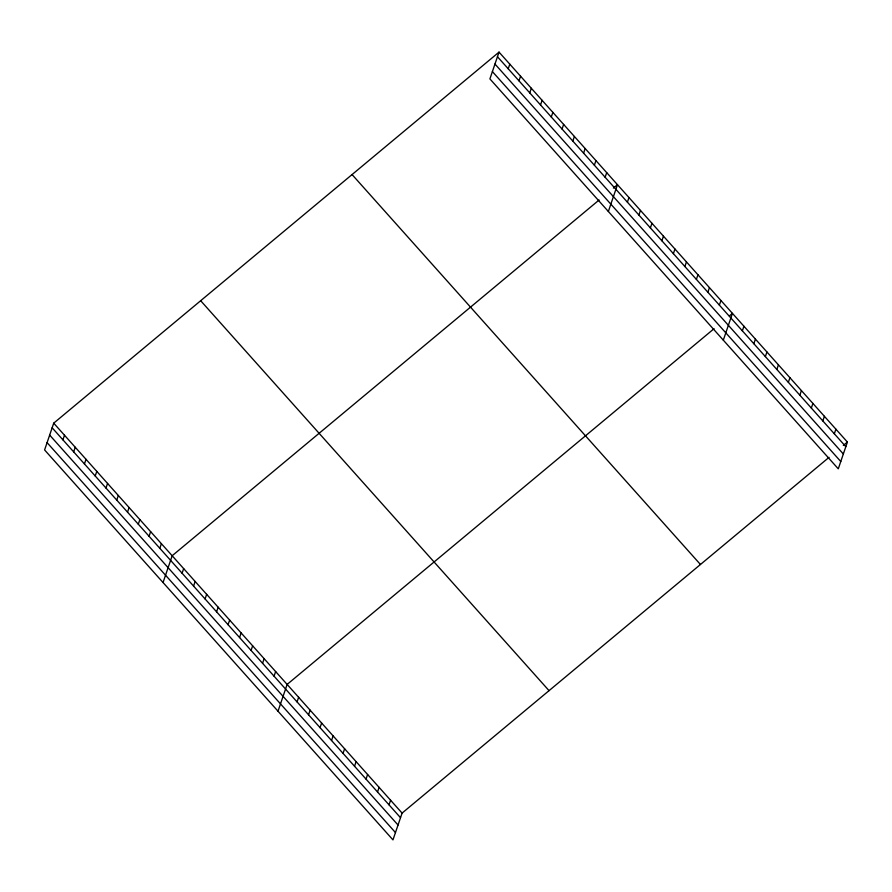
<?xml version="1.0" encoding="UTF-8"?>
<svg xmlns="http://www.w3.org/2000/svg" width="892" height="892" viewBox="0 0 892 892"><rect width="100%" height="100%" fill="white"/><g stroke="black" fill="none" stroke-linecap="round" stroke-linejoin="round"><path stroke-width="1.34" d="M499.029 52.115L489.909 78.897L838.279 468.835L847.4 442.053L499.029 52.115L53.721 423.165L44.6 449.947L392.971 839.885L402.091 813.103L829.036 457.351M62.919 439.834L64.492 435.218M73.679 451.887L75.251 447.271M84.45 463.94L86.022 459.324M95.221 475.993L96.793 471.377M105.992 488.035L107.564 483.431M116.752 500.089L118.324 495.484M127.523 512.142L129.095 507.537M138.293 524.195L139.866 519.579M149.064 536.248L150.625 531.632M159.824 548.301L161.396 543.685M163.046 582.532L172.167 555.738L599.101 199.998M182.091 573.221L183.663 568.605M193.586 586.089L195.158 581.472M205.082 598.956L206.654 594.34M216.578 611.823L218.15 607.218M228.073 624.69L229.645 620.085M239.569 637.557L241.141 632.952M251.076 650.435L252.637 645.819M262.571 663.302L264.132 658.686M274.067 676.169L275.639 671.553M278.014 711.203L287.135 684.42L714.068 328.68M508.217 68.784L509.789 64.168M297.058 701.904L298.63 697.288M518.988 80.838L520.56 76.221M308.554 714.771L310.126 710.155M529.759 92.891L531.331 88.275M320.05 727.638L321.622 723.022M540.53 104.944L542.102 100.328M331.545 740.505L333.117 735.889M551.289 116.997L552.862 112.381M343.041 753.372L344.613 748.756M562.06 129.039L563.633 124.434M354.537 766.239L356.109 761.623M572.831 141.092L574.403 136.487M366.032 779.106L367.604 774.49M583.602 153.145L585.163 148.54M377.528 791.973L379.1 787.357M594.362 165.198L595.934 160.582M389.023 804.84L390.596 800.224M605.133 177.252L606.705 172.635M608.355 211.482L617.476 184.689L613.395 188.089M627.399 202.172L628.971 197.556M638.895 215.039L640.467 210.423M650.391 227.906L651.963 223.301M661.886 240.773L663.458 236.168M673.382 253.64L674.954 249.035M684.878 266.518L686.45 261.902M696.373 279.386L697.945 274.769M707.869 292.253L709.441 287.637M719.365 305.12L720.937 300.504M723.312 340.153L732.432 313.371L729.377 315.924M742.367 330.854L743.928 326.238M753.863 343.721L755.424 339.105M765.358 356.588L766.93 351.972M776.854 369.455L778.426 364.839M788.35 382.322L789.922 377.706M799.845 395.189L801.417 390.573M811.341 408.057L812.913 403.44M822.837 420.924L824.409 416.308M834.332 433.791L835.904 429.186M843.319 445.454L847.4 442.053M497.457 56.731L845.828 446.658M494.96 64.046L843.341 453.983M492.395 71.583L840.777 461.521M352.072 174.564L700.454 564.491M200.667 300.715L549.048 690.653M53.721 423.165L402.091 813.103M52.149 427.781L400.519 817.708M49.662 435.095L398.033 825.033M47.086 442.633L395.468 832.571"/></g></svg>
